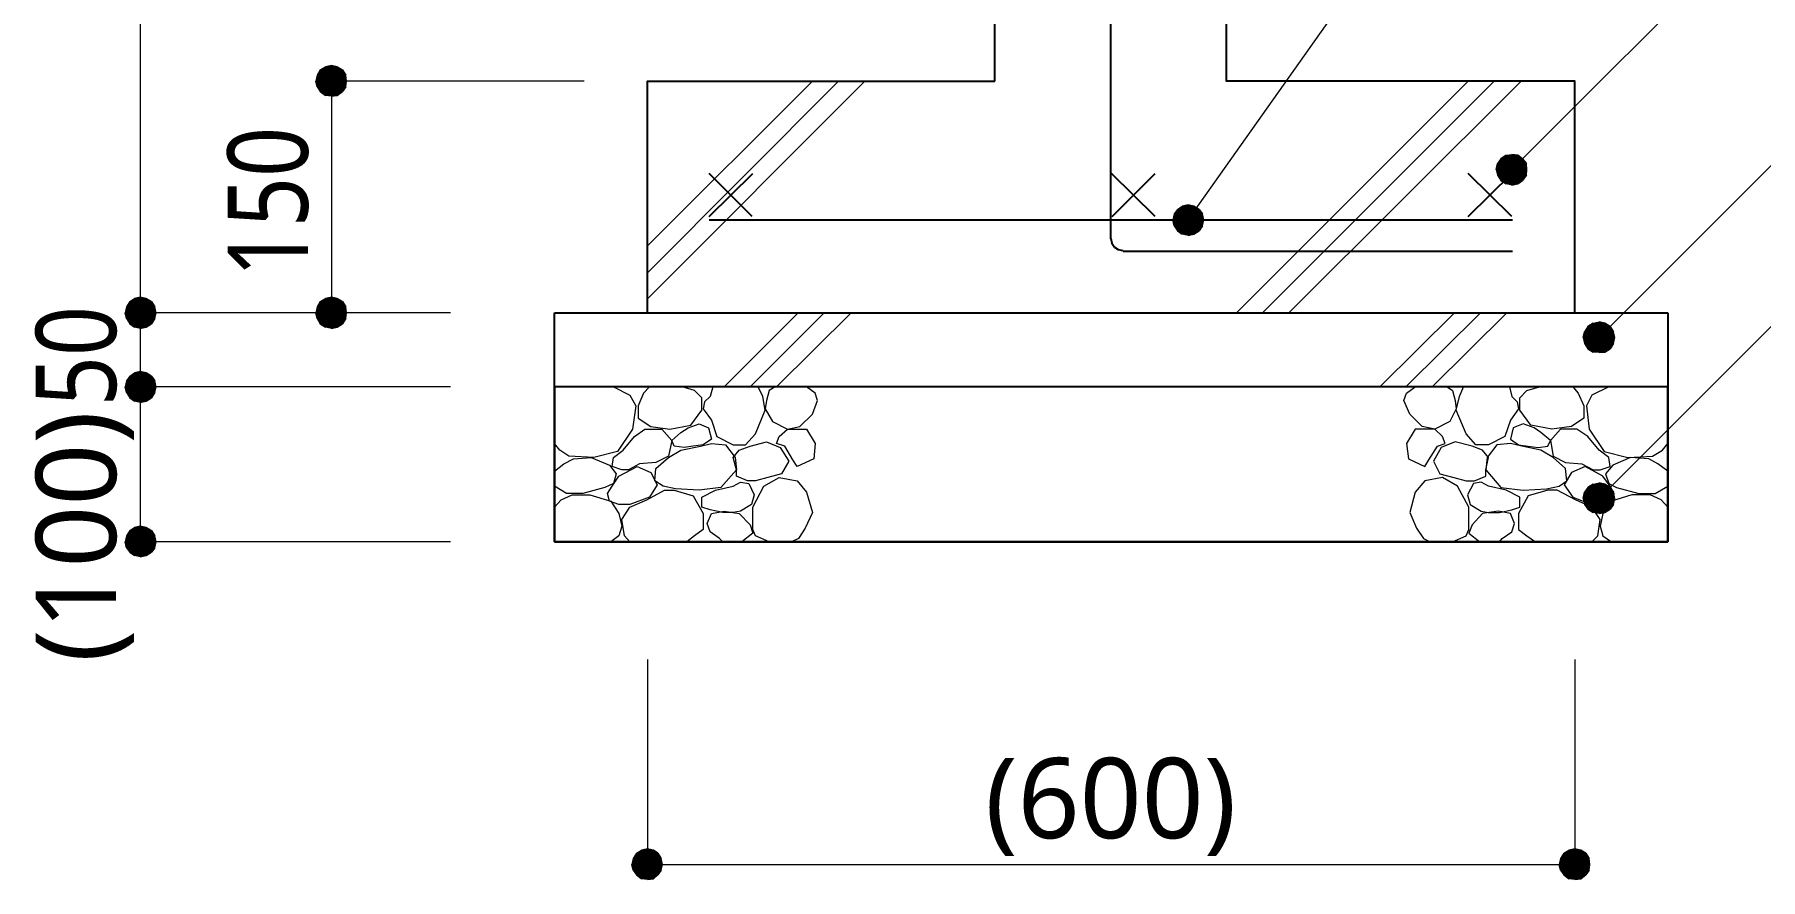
# Model space of a CAD drawing. Header units: millimetres. Extents: x 0 to 420, y 0 to 297.
# Drawn here: x 262.2 to 318, y 157.3 to 184.7 of the extents above; entities that cross this region are included whole.
import ezdxf
from ezdxf.enums import TextEntityAlignment as Align

# ---------------------------------------------------------------- set-up
doc = ezdxf.new("R2010")
doc.units = ezdxf.units.MM
doc.styles.add('kst32b', font='NotoSansJP-Variable.ttf')

msp = doc.modelspace()

# ---------------------------------------------------------------- hatches: boundary and pattern name
h = msp.add_hatch(color=7)
h.paths.add_polyline_path([(271.293, 183.346), (271.251, 183.155), (271.759, 183.155), (271.293, 183.346)])
h.paths.add_polyline_path([(271.251, 183.155), (271.759, 183.155), (271.293, 182.965), (271.251, 183.155)])
h.paths.add_polyline_path([(271.759, 183.155), (271.293, 182.965), (271.399, 182.816), (271.759, 183.155)])
h = msp.add_hatch(color=7)
h.paths.add_polyline_path([(271.759, 183.663), (271.568, 183.621), (271.759, 183.155), (271.759, 183.663)])
h.paths.add_polyline_path([(271.568, 183.621), (271.759, 183.155), (271.399, 183.515), (271.568, 183.621)])
h.paths.add_polyline_path([(271.759, 183.155), (271.399, 183.515), (271.293, 183.346), (271.759, 183.155)])
h = msp.add_hatch(color=7)
h.paths.add_polyline_path([(271.399, 182.816), (271.568, 182.689), (271.759, 183.155), (271.399, 182.816)])
h.paths.add_polyline_path([(271.568, 182.689), (271.759, 183.155), (271.759, 182.668), (271.568, 182.689)])
h.paths.add_polyline_path([(271.759, 183.155), (271.759, 182.668), (271.949, 182.689), (271.759, 183.155)])
for points in [[(271.949, 183.621), (271.759, 183.663), (271.759, 183.155), (271.949, 183.621)], [(309.478, 180.107), (309.584, 179.938), (309.944, 180.298), (309.478, 180.107)], [(299.657, 179.112), (299.466, 179.155), (299.466, 178.668), (299.657, 179.112)], [(265.769, 176.128), (265.578, 176.17), (265.578, 175.662), (265.769, 176.128)], [(271.949, 176.128), (271.759, 176.17), (271.759, 175.662), (271.949, 176.128)], [(312.293, 174.667), (312.399, 174.498), (312.759, 174.858), (312.293, 174.667)], [(265.769, 173.715), (265.578, 173.757), (265.578, 173.27), (265.769, 173.715)], [(312.293, 169.46), (312.399, 169.312), (312.759, 169.651), (312.293, 169.46)], [(265.769, 168.719), (265.578, 168.762), (265.578, 168.254), (265.769, 168.719)], [(282.173, 158.284), (281.982, 158.327), (281.982, 157.819), (282.173, 158.284)], [(312.166, 158.284), (311.975, 158.327), (311.975, 157.819), (312.166, 158.284)]]:
    msp.add_hatch(color=7).paths.add_polyline_path(points)
h = msp.add_hatch(color=7)
h.paths.add_polyline_path([(272.246, 183.155), (272.225, 183.346), (271.759, 183.155), (272.246, 183.155)])
h.paths.add_polyline_path([(272.225, 183.346), (271.759, 183.155), (272.119, 183.515), (272.225, 183.346)])
h.paths.add_polyline_path([(271.759, 183.155), (272.119, 183.515), (271.949, 183.621), (271.759, 183.155)])
h = msp.add_hatch(color=7)
h.paths.add_polyline_path([(271.949, 182.689), (272.119, 182.816), (271.759, 183.155), (271.949, 182.689)])
h.paths.add_polyline_path([(272.119, 182.816), (271.759, 183.155), (272.225, 182.965), (272.119, 182.816)])
h.paths.add_polyline_path([(271.759, 183.155), (272.225, 182.965), (272.246, 183.155), (271.759, 183.155)])
h = msp.add_hatch(color=7)
h.paths.add_polyline_path([(309.584, 180.636), (309.478, 180.488), (309.944, 180.298), (309.584, 180.636)])
h.paths.add_polyline_path([(309.478, 180.488), (309.944, 180.298), (309.436, 180.298), (309.478, 180.488)])
h.paths.add_polyline_path([(309.944, 180.298), (309.436, 180.298), (309.478, 180.107), (309.944, 180.298)])
h = msp.add_hatch(color=7)
h.paths.add_polyline_path([(310.134, 180.763), (309.944, 180.784), (309.944, 180.298), (310.134, 180.763)])
h.paths.add_polyline_path([(309.944, 180.784), (309.944, 180.298), (309.753, 180.763), (309.944, 180.784)])
h.paths.add_polyline_path([(309.944, 180.298), (309.753, 180.763), (309.584, 180.636), (309.944, 180.298)])
h = msp.add_hatch(color=7)
h.paths.add_polyline_path([(310.43, 180.298), (310.409, 180.488), (309.944, 180.298), (310.43, 180.298)])
h.paths.add_polyline_path([(310.409, 180.488), (309.944, 180.298), (310.282, 180.636), (310.409, 180.488)])
h.paths.add_polyline_path([(309.944, 180.298), (310.282, 180.636), (310.134, 180.763), (309.944, 180.298)])
h = msp.add_hatch(color=7)
h.paths.add_polyline_path([(309.584, 179.938), (309.753, 179.832), (309.944, 180.298), (309.584, 179.938)])
h.paths.add_polyline_path([(309.753, 179.832), (309.944, 180.298), (309.944, 179.79), (309.753, 179.832)])
h.paths.add_polyline_path([(309.944, 180.298), (309.944, 179.79), (310.134, 179.832), (309.944, 180.298)])
h = msp.add_hatch(color=7)
h.paths.add_polyline_path([(310.134, 179.832), (310.282, 179.938), (309.944, 180.298), (310.134, 179.832)])
h.paths.add_polyline_path([(310.282, 179.938), (309.944, 180.298), (310.409, 180.107), (310.282, 179.938)])
h.paths.add_polyline_path([(309.944, 180.298), (310.409, 180.107), (310.43, 180.298), (309.944, 180.298)])
h = msp.add_hatch(color=7)
h.paths.add_polyline_path([(299.021, 178.858), (298.979, 178.668), (299.466, 178.668), (299.021, 178.858)])
h.paths.add_polyline_path([(298.979, 178.668), (299.466, 178.668), (299.021, 178.477), (298.979, 178.668)])
h.paths.add_polyline_path([(299.466, 178.668), (299.021, 178.477), (299.127, 178.308), (299.466, 178.668)])
h = msp.add_hatch(color=7)
h.paths.add_polyline_path([(299.466, 179.155), (299.275, 179.112), (299.466, 178.668), (299.466, 179.155)])
h.paths.add_polyline_path([(299.275, 179.112), (299.466, 178.668), (299.127, 179.006), (299.275, 179.112)])
h.paths.add_polyline_path([(299.466, 178.668), (299.127, 179.006), (299.021, 178.858), (299.466, 178.668)])
h = msp.add_hatch(color=7)
h.paths.add_polyline_path([(299.127, 178.308), (299.275, 178.202), (299.466, 178.668), (299.127, 178.308)])
h.paths.add_polyline_path([(299.275, 178.202), (299.466, 178.668), (299.466, 178.16), (299.275, 178.202)])
h.paths.add_polyline_path([(299.466, 178.668), (299.466, 178.16), (299.657, 178.202), (299.466, 178.668)])
h = msp.add_hatch(color=7)
h.paths.add_polyline_path([(299.974, 178.668), (299.932, 178.858), (299.466, 178.668), (299.974, 178.668)])
h.paths.add_polyline_path([(299.932, 178.858), (299.466, 178.668), (299.826, 179.006), (299.932, 178.858)])
h.paths.add_polyline_path([(299.466, 178.668), (299.826, 179.006), (299.657, 179.112), (299.466, 178.668)])
h = msp.add_hatch(color=7)
h.paths.add_polyline_path([(299.657, 178.202), (299.826, 178.308), (299.466, 178.668), (299.657, 178.202)])
h.paths.add_polyline_path([(299.826, 178.308), (299.466, 178.668), (299.932, 178.477), (299.826, 178.308)])
h.paths.add_polyline_path([(299.466, 178.668), (299.932, 178.477), (299.974, 178.668), (299.466, 178.668)])
h = msp.add_hatch(color=7)
h.paths.add_polyline_path([(265.134, 175.853), (265.091, 175.662), (265.578, 175.662), (265.134, 175.853)])
h.paths.add_polyline_path([(265.091, 175.662), (265.578, 175.662), (265.134, 175.472), (265.091, 175.662)])
h.paths.add_polyline_path([(265.578, 175.662), (265.134, 175.472), (265.239, 175.302), (265.578, 175.662)])
h = msp.add_hatch(color=7)
h.paths.add_polyline_path([(265.578, 176.17), (265.388, 176.128), (265.578, 175.662), (265.578, 176.17)])
h.paths.add_polyline_path([(265.388, 176.128), (265.578, 175.662), (265.239, 176.022), (265.388, 176.128)])
h.paths.add_polyline_path([(265.578, 175.662), (265.239, 176.022), (265.134, 175.853), (265.578, 175.662)])
h = msp.add_hatch(color=7)
h.paths.add_polyline_path([(266.086, 175.662), (266.044, 175.853), (265.578, 175.662), (266.086, 175.662)])
h.paths.add_polyline_path([(266.044, 175.853), (265.578, 175.662), (265.938, 176.022), (266.044, 175.853)])
h.paths.add_polyline_path([(265.578, 175.662), (265.938, 176.022), (265.769, 176.128), (265.578, 175.662)])
h = msp.add_hatch(color=7)
h.paths.add_polyline_path([(271.293, 175.853), (271.251, 175.662), (271.759, 175.662), (271.293, 175.853)])
h.paths.add_polyline_path([(271.251, 175.662), (271.759, 175.662), (271.293, 175.472), (271.251, 175.662)])
h.paths.add_polyline_path([(271.759, 175.662), (271.293, 175.472), (271.399, 175.302), (271.759, 175.662)])
h = msp.add_hatch(color=7)
h.paths.add_polyline_path([(271.759, 176.17), (271.568, 176.128), (271.759, 175.662), (271.759, 176.17)])
h.paths.add_polyline_path([(271.568, 176.128), (271.759, 175.662), (271.399, 176.022), (271.568, 176.128)])
h.paths.add_polyline_path([(271.759, 175.662), (271.399, 176.022), (271.293, 175.853), (271.759, 175.662)])
h = msp.add_hatch(color=7)
h.paths.add_polyline_path([(272.246, 175.662), (272.225, 175.853), (271.759, 175.662), (272.246, 175.662)])
h.paths.add_polyline_path([(272.225, 175.853), (271.759, 175.662), (272.119, 176.022), (272.225, 175.853)])
h.paths.add_polyline_path([(271.759, 175.662), (272.119, 176.022), (271.949, 176.128), (271.759, 175.662)])
h = msp.add_hatch(color=7)
h.paths.add_polyline_path([(265.239, 175.302), (265.388, 175.196), (265.578, 175.662), (265.239, 175.302)])
h.paths.add_polyline_path([(265.388, 175.196), (265.578, 175.662), (265.578, 175.154), (265.388, 175.196)])
h.paths.add_polyline_path([(265.578, 175.662), (265.578, 175.154), (265.769, 175.196), (265.578, 175.662)])
h = msp.add_hatch(color=7)
h.paths.add_polyline_path([(265.769, 175.196), (265.938, 175.302), (265.578, 175.662), (265.769, 175.196)])
h.paths.add_polyline_path([(265.938, 175.302), (265.578, 175.662), (266.044, 175.472), (265.938, 175.302)])
h.paths.add_polyline_path([(265.578, 175.662), (266.044, 175.472), (266.086, 175.662), (265.578, 175.662)])
h = msp.add_hatch(color=7)
h.paths.add_polyline_path([(271.399, 175.302), (271.568, 175.196), (271.759, 175.662), (271.399, 175.302)])
h.paths.add_polyline_path([(271.568, 175.196), (271.759, 175.662), (271.759, 175.154), (271.568, 175.196)])
h.paths.add_polyline_path([(271.759, 175.662), (271.759, 175.154), (271.949, 175.196), (271.759, 175.662)])
h = msp.add_hatch(color=7)
h.paths.add_polyline_path([(271.949, 175.196), (272.119, 175.302), (271.759, 175.662), (271.949, 175.196)])
h.paths.add_polyline_path([(272.119, 175.302), (271.759, 175.662), (272.225, 175.472), (272.119, 175.302)])
h.paths.add_polyline_path([(271.759, 175.662), (272.225, 175.472), (272.246, 175.662), (271.759, 175.662)])
h = msp.add_hatch(color=7)
h.paths.add_polyline_path([(312.949, 175.323), (312.759, 175.366), (312.759, 174.858), (312.949, 175.323)])
h.paths.add_polyline_path([(312.759, 175.366), (312.759, 174.858), (312.568, 175.323), (312.759, 175.366)])
h.paths.add_polyline_path([(312.759, 174.858), (312.568, 175.323), (312.399, 175.218), (312.759, 174.858)])
h = msp.add_hatch(color=7)
h.paths.add_polyline_path([(313.267, 174.858), (313.224, 175.048), (312.759, 174.858), (313.267, 174.858)])
h.paths.add_polyline_path([(313.224, 175.048), (312.759, 174.858), (313.119, 175.218), (313.224, 175.048)])
h.paths.add_polyline_path([(312.759, 174.858), (313.119, 175.218), (312.949, 175.323), (312.759, 174.858)])
h = msp.add_hatch(color=7)
h.paths.add_polyline_path([(312.399, 175.218), (312.293, 175.048), (312.759, 174.858), (312.399, 175.218)])
h.paths.add_polyline_path([(312.293, 175.048), (312.759, 174.858), (312.251, 174.858), (312.293, 175.048)])
h.paths.add_polyline_path([(312.759, 174.858), (312.251, 174.858), (312.293, 174.667), (312.759, 174.858)])
h = msp.add_hatch(color=7)
h.paths.add_polyline_path([(312.399, 174.498), (312.568, 174.392), (312.759, 174.858), (312.399, 174.498)])
h.paths.add_polyline_path([(312.568, 174.392), (312.759, 174.858), (312.759, 174.371), (312.568, 174.392)])
h.paths.add_polyline_path([(312.759, 174.858), (312.759, 174.371), (312.949, 174.392), (312.759, 174.858)])
h = msp.add_hatch(color=7)
h.paths.add_polyline_path([(312.949, 174.392), (313.119, 174.498), (312.759, 174.858), (312.949, 174.392)])
h.paths.add_polyline_path([(313.119, 174.498), (312.759, 174.858), (313.224, 174.667), (313.119, 174.498)])
h.paths.add_polyline_path([(312.759, 174.858), (313.224, 174.667), (313.267, 174.858), (312.759, 174.858)])
h = msp.add_hatch(color=7)
h.paths.add_polyline_path([(265.578, 173.757), (265.388, 173.715), (265.578, 173.27), (265.578, 173.757)])
h.paths.add_polyline_path([(265.388, 173.715), (265.578, 173.27), (265.239, 173.609), (265.388, 173.715)])
h.paths.add_polyline_path([(265.578, 173.27), (265.239, 173.609), (265.134, 173.461), (265.578, 173.27)])
h = msp.add_hatch(color=7)
h.paths.add_polyline_path([(266.086, 173.27), (266.044, 173.461), (265.578, 173.27), (266.086, 173.27)])
h.paths.add_polyline_path([(266.044, 173.461), (265.578, 173.27), (265.938, 173.609), (266.044, 173.461)])
h.paths.add_polyline_path([(265.578, 173.27), (265.938, 173.609), (265.769, 173.715), (265.578, 173.27)])
h = msp.add_hatch(color=7)
h.paths.add_polyline_path([(265.134, 173.461), (265.091, 173.27), (265.578, 173.27), (265.134, 173.461)])
h.paths.add_polyline_path([(265.091, 173.27), (265.578, 173.27), (265.134, 173.08), (265.091, 173.27)])
h.paths.add_polyline_path([(265.578, 173.27), (265.134, 173.08), (265.239, 172.91), (265.578, 173.27)])
h = msp.add_hatch(color=7)
h.paths.add_polyline_path([(265.239, 172.91), (265.388, 172.805), (265.578, 173.27), (265.239, 172.91)])
h.paths.add_polyline_path([(265.388, 172.805), (265.578, 173.27), (265.578, 172.762), (265.388, 172.805)])
h.paths.add_polyline_path([(265.578, 173.27), (265.578, 172.762), (265.769, 172.805), (265.578, 173.27)])
h = msp.add_hatch(color=7)
h.paths.add_polyline_path([(265.769, 172.805), (265.938, 172.91), (265.578, 173.27), (265.769, 172.805)])
h.paths.add_polyline_path([(265.938, 172.91), (265.578, 173.27), (266.044, 173.08), (265.938, 172.91)])
h.paths.add_polyline_path([(265.578, 173.27), (266.044, 173.08), (266.086, 173.27), (265.578, 173.27)])
h = msp.add_hatch(color=7)
h.paths.add_polyline_path([(312.399, 170.011), (312.293, 169.862), (312.759, 169.651), (312.399, 170.011)])
h.paths.add_polyline_path([(312.293, 169.862), (312.759, 169.651), (312.251, 169.651), (312.293, 169.862)])
h.paths.add_polyline_path([(312.759, 169.651), (312.251, 169.651), (312.293, 169.46), (312.759, 169.651)])
h = msp.add_hatch(color=7)
h.paths.add_polyline_path([(312.949, 170.117), (312.759, 170.159), (312.759, 169.651), (312.949, 170.117)])
h.paths.add_polyline_path([(312.759, 170.159), (312.759, 169.651), (312.568, 170.117), (312.759, 170.159)])
h.paths.add_polyline_path([(312.759, 169.651), (312.568, 170.117), (312.399, 170.011), (312.759, 169.651)])
h = msp.add_hatch(color=7)
h.paths.add_polyline_path([(313.267, 169.651), (313.224, 169.862), (312.759, 169.651), (313.267, 169.651)])
h.paths.add_polyline_path([(313.224, 169.862), (312.759, 169.651), (313.119, 170.011), (313.224, 169.862)])
h.paths.add_polyline_path([(312.759, 169.651), (313.119, 170.011), (312.949, 170.117), (312.759, 169.651)])
h = msp.add_hatch(color=7)
h.paths.add_polyline_path([(312.399, 169.312), (312.568, 169.206), (312.759, 169.651), (312.399, 169.312)])
h.paths.add_polyline_path([(312.568, 169.206), (312.759, 169.651), (312.759, 169.164), (312.568, 169.206)])
h.paths.add_polyline_path([(312.759, 169.651), (312.759, 169.164), (312.949, 169.206), (312.759, 169.651)])
h = msp.add_hatch(color=7)
h.paths.add_polyline_path([(312.949, 169.206), (313.119, 169.312), (312.759, 169.651), (312.949, 169.206)])
h.paths.add_polyline_path([(313.119, 169.312), (312.759, 169.651), (313.224, 169.46), (313.119, 169.312)])
h.paths.add_polyline_path([(312.759, 169.651), (313.224, 169.46), (313.267, 169.651), (312.759, 169.651)])
h = msp.add_hatch(color=7)
h.paths.add_polyline_path([(265.578, 168.762), (265.388, 168.719), (265.578, 168.254), (265.578, 168.762)])
h.paths.add_polyline_path([(265.388, 168.719), (265.578, 168.254), (265.239, 168.614), (265.388, 168.719)])
h.paths.add_polyline_path([(265.578, 168.254), (265.239, 168.614), (265.134, 168.444), (265.578, 168.254)])
h = msp.add_hatch(color=7)
h.paths.add_polyline_path([(266.086, 168.254), (266.044, 168.444), (265.578, 168.254), (266.086, 168.254)])
h.paths.add_polyline_path([(266.044, 168.444), (265.578, 168.254), (265.938, 168.614), (266.044, 168.444)])
h.paths.add_polyline_path([(265.578, 168.254), (265.938, 168.614), (265.769, 168.719), (265.578, 168.254)])
h = msp.add_hatch(color=7)
h.paths.add_polyline_path([(265.134, 168.444), (265.091, 168.254), (265.578, 168.254), (265.134, 168.444)])
h.paths.add_polyline_path([(265.091, 168.254), (265.578, 168.254), (265.134, 168.063), (265.091, 168.254)])
h.paths.add_polyline_path([(265.578, 168.254), (265.134, 168.063), (265.239, 167.915), (265.578, 168.254)])
h = msp.add_hatch(color=7)
h.paths.add_polyline_path([(265.239, 167.915), (265.388, 167.809), (265.578, 168.254), (265.239, 167.915)])
h.paths.add_polyline_path([(265.388, 167.809), (265.578, 168.254), (265.578, 167.767), (265.388, 167.809)])
h.paths.add_polyline_path([(265.578, 168.254), (265.578, 167.767), (265.769, 167.809), (265.578, 168.254)])
h = msp.add_hatch(color=7)
h.paths.add_polyline_path([(265.769, 167.809), (265.938, 167.915), (265.578, 168.254), (265.769, 167.809)])
h.paths.add_polyline_path([(265.938, 167.915), (265.578, 168.254), (266.044, 168.063), (265.938, 167.915)])
h.paths.add_polyline_path([(265.578, 168.254), (266.044, 168.063), (266.086, 168.254), (265.578, 168.254)])
h = msp.add_hatch(color=7)
h.paths.add_polyline_path([(281.517, 158.009), (281.474, 157.819), (281.982, 157.819), (281.517, 158.009)])
h.paths.add_polyline_path([(281.474, 157.819), (281.982, 157.819), (281.517, 157.628), (281.474, 157.819)])
h.paths.add_polyline_path([(281.982, 157.819), (281.517, 157.628), (281.623, 157.48), (281.982, 157.819)])
h = msp.add_hatch(color=7)
h.paths.add_polyline_path([(281.982, 158.327), (281.792, 158.284), (281.982, 157.819), (281.982, 158.327)])
h.paths.add_polyline_path([(281.792, 158.284), (281.982, 157.819), (281.623, 158.179), (281.792, 158.284)])
h.paths.add_polyline_path([(281.982, 157.819), (281.623, 158.179), (281.517, 158.009), (281.982, 157.819)])
h = msp.add_hatch(color=7)
h.paths.add_polyline_path([(282.469, 157.819), (282.427, 158.009), (281.982, 157.819), (282.469, 157.819)])
h.paths.add_polyline_path([(282.427, 158.009), (281.982, 157.819), (282.321, 158.179), (282.427, 158.009)])
h.paths.add_polyline_path([(281.982, 157.819), (282.321, 158.179), (282.173, 158.284), (281.982, 157.819)])
h = msp.add_hatch(color=7)
h.paths.add_polyline_path([(311.51, 158.009), (311.468, 157.819), (311.975, 157.819), (311.51, 158.009)])
h.paths.add_polyline_path([(311.468, 157.819), (311.975, 157.819), (311.51, 157.628), (311.468, 157.819)])
h.paths.add_polyline_path([(311.975, 157.819), (311.51, 157.628), (311.616, 157.48), (311.975, 157.819)])
h = msp.add_hatch(color=7)
h.paths.add_polyline_path([(311.975, 158.327), (311.785, 158.284), (311.975, 157.819), (311.975, 158.327)])
h.paths.add_polyline_path([(311.785, 158.284), (311.975, 157.819), (311.616, 158.179), (311.785, 158.284)])
h.paths.add_polyline_path([(311.975, 157.819), (311.616, 158.179), (311.51, 158.009), (311.975, 157.819)])
h = msp.add_hatch(color=7)
h.paths.add_polyline_path([(312.462, 157.819), (312.441, 158.009), (311.975, 157.819), (312.462, 157.819)])
h.paths.add_polyline_path([(312.441, 158.009), (311.975, 157.819), (312.335, 158.179), (312.441, 158.009)])
h.paths.add_polyline_path([(311.975, 157.819), (312.335, 158.179), (312.166, 158.284), (311.975, 157.819)])
h = msp.add_hatch(color=7)
h.paths.add_polyline_path([(281.623, 157.48), (281.792, 157.353), (281.982, 157.819), (281.623, 157.48)])
h.paths.add_polyline_path([(281.792, 157.353), (281.982, 157.819), (281.982, 157.332), (281.792, 157.353)])
h.paths.add_polyline_path([(281.982, 157.819), (281.982, 157.332), (282.173, 157.353), (281.982, 157.819)])
h = msp.add_hatch(color=7)
h.paths.add_polyline_path([(282.173, 157.353), (282.321, 157.48), (281.982, 157.819), (282.173, 157.353)])
h.paths.add_polyline_path([(282.321, 157.48), (281.982, 157.819), (282.427, 157.628), (282.321, 157.48)])
h.paths.add_polyline_path([(281.982, 157.819), (282.427, 157.628), (282.469, 157.819), (281.982, 157.819)])
h = msp.add_hatch(color=7)
h.paths.add_polyline_path([(311.616, 157.48), (311.785, 157.353), (311.975, 157.819), (311.616, 157.48)])
h.paths.add_polyline_path([(311.785, 157.353), (311.975, 157.819), (311.975, 157.332), (311.785, 157.353)])
h.paths.add_polyline_path([(311.975, 157.819), (311.975, 157.332), (312.166, 157.353), (311.975, 157.819)])
h = msp.add_hatch(color=7)
h.paths.add_polyline_path([(312.166, 157.353), (312.335, 157.48), (311.975, 157.819), (312.166, 157.353)])
h.paths.add_polyline_path([(312.335, 157.48), (311.975, 157.819), (312.441, 157.628), (312.335, 157.48)])
h.paths.add_polyline_path([(311.975, 157.819), (312.441, 157.628), (312.462, 157.819), (311.975, 157.819)])

# ---------------------------------------------------------------- linework, layer by layer
at = {"lineweight": 13}
for points in [[(265.578, 262.149), (265.578, 200.66), (265.578, 175.662)], [(299.466, 178.668), (308.906, 192.003)], [(309.944, 180.298), (317.373, 187.727)], [(279.929, 183.155), (271.759, 183.155)], [(271.759, 183.155), (271.759, 175.662)], [(281.982, 176.107), (289.01, 183.155)], [(281.982, 176.953), (288.163, 183.155)], [(281.982, 177.821), (287.316, 183.155)], [(301.032, 175.662), (308.525, 183.155)], [(301.879, 175.662), (309.372, 183.155)], [(302.726, 175.662), (310.24, 183.155)], [(312.759, 174.858), (321.246, 183.346)], [(312.759, 169.651), (321.246, 178.139)], [(275.611, 175.662), (265.578, 175.662)], [(265.578, 175.662), (265.578, 173.27), (265.578, 168.254)], [(284.459, 173.27), (286.851, 175.662)], [(285.305, 173.27), (287.697, 175.662)], [(286.152, 173.27), (288.565, 175.662)], [(305.668, 173.27), (308.081, 175.662)], [(306.514, 173.27), (308.928, 175.662)], [(307.361, 173.27), (309.774, 175.662)], [(275.611, 173.27), (265.578, 173.27)], [(280.882, 173.27), (281.411, 172.995), (281.601, 172.656), (281.496, 171.894), (281.009, 171.175), (280.247, 170.984), (279.442, 171.027), (279.146, 171.217), (278.977, 171.429)], [(282.046, 173.27), (281.855, 173.059), (281.686, 172.656), (281.686, 172.254), (282.088, 171.979), (282.702, 171.894), (283.379, 172.021), (283.739, 172.508), (283.739, 172.91), (283.506, 173.143), (283.104, 173.27)], [(284.099, 173.27), (284.014, 172.953), (283.824, 172.783), (283.782, 172.551), (284.057, 172.191), (284.226, 171.662), (284.755, 171.386), (285.157, 171.386), (285.475, 171.746), (285.792, 172.508), (285.708, 172.953), (285.56, 173.27)], [(286.11, 173.27), (285.919, 173.143), (285.835, 172.826), (285.792, 172.551), (286.025, 172.148), (286.512, 171.894), (286.914, 171.979), (287.316, 172.381), (287.486, 172.826), (287.401, 173.059), (287.126, 173.27)], [(307.848, 173.27), (308.017, 173.143), (308.102, 172.826), (308.144, 172.551), (307.933, 172.148), (307.446, 171.894), (307.044, 171.979), (306.641, 172.381), (306.451, 172.826), (306.536, 173.059), (306.811, 173.27)], [(309.859, 173.27), (309.944, 172.953), (310.113, 172.783), (310.155, 172.551), (309.901, 172.191), (309.711, 171.662), (309.182, 171.386), (308.779, 171.386), (308.462, 171.746), (308.144, 172.508), (308.25, 172.953), (308.377, 173.27)], [(311.912, 173.27), (312.081, 173.059), (312.272, 172.656), (312.272, 172.254), (311.87, 171.979), (311.235, 171.894), (310.557, 172.021), (310.198, 172.508), (310.198, 172.91), (310.43, 173.143), (310.832, 173.27)], [(313.076, 173.27), (312.526, 172.995), (312.357, 172.656), (312.441, 171.894), (312.928, 171.175), (313.69, 170.984), (314.494, 171.027), (314.812, 171.217), (314.981, 171.429)], [(278.977, 170.54), (279.273, 170.773), (279.591, 170.942), (280.162, 170.984), (280.755, 170.73), (280.966, 170.455), (280.882, 170.138), (280.607, 170.011), (279.887, 169.82), (279.358, 169.82), (278.977, 170.053)], [(314.981, 170.54), (314.664, 170.773), (314.367, 170.942), (313.775, 170.984), (313.203, 170.73), (312.97, 170.455), (313.076, 170.138), (313.33, 170.011), (314.05, 169.82), (314.579, 169.82), (314.981, 170.053)], [(285.919, 168.254), (285.475, 168.444), (285.39, 168.656), (285.39, 169.376), (285.75, 170.053), (286.237, 170.328), (286.829, 170.222), (287.126, 169.862), (287.316, 169.206), (287.084, 168.698), (286.872, 168.36), (286.639, 168.254)], [(308.017, 168.254), (308.462, 168.444), (308.546, 168.656), (308.546, 169.376), (308.187, 170.053), (307.7, 170.328), (307.128, 170.222), (306.811, 169.862), (306.641, 169.206), (306.853, 168.698), (307.086, 168.36), (307.298, 168.254)], [(278.977, 169.376), (279.188, 169.608), (279.548, 169.778), (280.12, 169.778), (280.797, 169.566), (281.051, 169.164), (281.157, 168.762), (281.051, 168.444), (280.797, 168.254)], [(281.411, 168.254), (281.241, 168.444), (281.157, 168.973), (281.411, 169.376), (281.961, 169.608), (282.533, 169.926), (282.85, 169.926), (283.464, 169.735), (283.782, 169.164), (283.782, 168.656), (283.506, 168.444), (283.252, 168.254)], [(312.526, 168.254), (312.716, 168.444), (312.801, 168.973), (312.526, 169.376), (311.997, 169.608), (311.404, 169.926), (311.108, 169.926), (310.473, 169.735), (310.155, 169.164), (310.155, 168.656), (310.43, 168.444), (310.705, 168.254)], [(314.981, 169.376), (314.77, 169.608), (314.41, 169.778), (313.817, 169.778), (313.161, 169.566), (312.886, 169.164), (312.801, 168.762), (312.886, 168.444), (313.161, 168.254)], [(284.416, 168.254), (284.311, 168.36), (284.014, 168.571), (283.909, 168.846), (284.057, 169.164), (284.459, 169.249), (284.946, 169.164), (285.305, 168.804), (285.39, 168.529), (285.03, 168.254)], [(309.541, 168.254), (309.626, 168.36), (309.944, 168.571), (310.028, 168.846), (309.901, 169.164), (309.499, 169.249), (308.991, 169.164), (308.652, 168.804), (308.546, 168.529), (308.906, 168.254)], [(275.611, 168.254), (265.578, 168.254)], [(281.982, 164.444), (281.982, 157.819)], [(311.975, 164.444), (311.975, 157.819)], [(281.982, 157.819), (311.975, 157.819)]]:
    msp.add_lwpolyline(points, dxfattribs=at)
at = {"lineweight": 25}
for points in [[(293.222, 183.155), (293.222, 221.043)], [(296.968, 178.054), (296.968, 221.043)], [(311.975, 175.662), (311.975, 183.155), (300.715, 183.155), (300.715, 221.043)], [(281.982, 175.662), (281.982, 183.155), (293.222, 183.155)], [(283.972, 178.774), (285.39, 180.171)], [(285.369, 178.774), (283.972, 180.171)], [(298.408, 178.774), (296.989, 180.171)], [(297.011, 178.774), (298.408, 180.171)], [(308.525, 178.774), (309.944, 180.171)], [(309.944, 178.774), (308.525, 180.171)], [(283.972, 178.668), (309.965, 178.668)], [(296.968, 178.065), (296.999, 177.912), (297.083, 177.788), (297.208, 177.704), (297.36, 177.673)], [(297.371, 177.652), (309.965, 177.652)], [(278.977, 175.662), (314.981, 175.662)], [(314.981, 175.662), (314.981, 173.27), (278.977, 173.27), (278.977, 175.662)]]:
    msp.add_lwpolyline(points, dxfattribs=at)
at = {"lineweight": 0}
for points in [[(271.293, 183.346), (271.251, 183.155), (271.759, 183.155)], [(271.251, 183.155), (271.759, 183.155), (271.293, 182.965)], [(271.759, 183.155), (271.399, 183.515), (271.293, 183.346)], [(271.759, 183.155), (271.293, 182.965), (271.399, 182.816)], [(271.568, 183.621), (271.759, 183.155), (271.399, 183.515)], [(271.399, 182.816), (271.568, 182.689), (271.759, 183.155)], [(271.759, 183.663), (271.568, 183.621), (271.759, 183.155)], [(271.568, 182.689), (271.759, 183.155), (271.759, 182.668)], [(271.949, 183.621), (271.759, 183.663), (271.759, 183.155)], [(271.759, 183.155), (272.119, 183.515), (271.949, 183.621)], [(272.225, 183.346), (271.759, 183.155), (272.119, 183.515)], [(272.246, 183.155), (272.225, 183.346), (271.759, 183.155)], [(271.759, 183.155), (271.759, 182.668), (271.949, 182.689)], [(271.949, 182.689), (272.119, 182.816), (271.759, 183.155)], [(272.119, 182.816), (271.759, 183.155), (272.225, 182.965)], [(271.759, 183.155), (272.225, 182.965), (272.246, 183.155)], [(309.478, 180.488), (309.944, 180.298), (309.436, 180.298)], [(309.584, 180.636), (309.478, 180.488), (309.944, 180.298)], [(309.944, 180.298), (309.753, 180.763), (309.584, 180.636)], [(309.944, 180.784), (309.944, 180.298), (309.753, 180.763)], [(310.134, 180.763), (309.944, 180.784), (309.944, 180.298)], [(309.944, 180.298), (310.282, 180.636), (310.134, 180.763)], [(310.409, 180.488), (309.944, 180.298), (310.282, 180.636)], [(310.43, 180.298), (310.409, 180.488), (309.944, 180.298)], [(309.944, 180.298), (309.436, 180.298), (309.478, 180.107)], [(309.478, 180.107), (309.584, 179.938), (309.944, 180.298)], [(309.584, 179.938), (309.753, 179.832), (309.944, 180.298)], [(309.753, 179.832), (309.944, 180.298), (309.944, 179.79)], [(309.944, 180.298), (309.944, 179.79), (310.134, 179.832)], [(310.134, 179.832), (310.282, 179.938), (309.944, 180.298)], [(310.282, 179.938), (309.944, 180.298), (310.409, 180.107)], [(309.944, 180.298), (310.409, 180.107), (310.43, 180.298)], [(299.021, 178.858), (298.979, 178.668), (299.466, 178.668)], [(298.979, 178.668), (299.466, 178.668), (299.021, 178.477)], [(299.466, 178.668), (299.127, 179.006), (299.021, 178.858)], [(299.466, 178.668), (299.021, 178.477), (299.127, 178.308)], [(299.275, 179.112), (299.466, 178.668), (299.127, 179.006)], [(299.127, 178.308), (299.275, 178.202), (299.466, 178.668)], [(299.466, 179.155), (299.275, 179.112), (299.466, 178.668)], [(299.275, 178.202), (299.466, 178.668), (299.466, 178.16)], [(299.657, 179.112), (299.466, 179.155), (299.466, 178.668)], [(299.466, 178.668), (299.826, 179.006), (299.657, 179.112)], [(299.932, 178.858), (299.466, 178.668), (299.826, 179.006)], [(299.974, 178.668), (299.932, 178.858), (299.466, 178.668)], [(299.466, 178.668), (299.466, 178.16), (299.657, 178.202)], [(299.657, 178.202), (299.826, 178.308), (299.466, 178.668)], [(299.826, 178.308), (299.466, 178.668), (299.932, 178.477)], [(299.466, 178.668), (299.932, 178.477), (299.974, 178.668)], [(265.134, 175.853), (265.091, 175.662), (265.578, 175.662)], [(265.578, 175.662), (265.239, 176.022), (265.134, 175.853)], [(265.388, 176.128), (265.578, 175.662), (265.239, 176.022)], [(265.578, 176.17), (265.388, 176.128), (265.578, 175.662)], [(265.769, 176.128), (265.578, 176.17), (265.578, 175.662)], [(265.578, 175.662), (265.938, 176.022), (265.769, 176.128)], [(266.044, 175.853), (265.578, 175.662), (265.938, 176.022)], [(266.086, 175.662), (266.044, 175.853), (265.578, 175.662)], [(271.293, 175.853), (271.251, 175.662), (271.759, 175.662)], [(271.759, 175.662), (271.399, 176.022), (271.293, 175.853)], [(271.568, 176.128), (271.759, 175.662), (271.399, 176.022)], [(271.759, 176.17), (271.568, 176.128), (271.759, 175.662)], [(271.949, 176.128), (271.759, 176.17), (271.759, 175.662)], [(271.759, 175.662), (272.119, 176.022), (271.949, 176.128)], [(272.225, 175.853), (271.759, 175.662), (272.119, 176.022)], [(272.246, 175.662), (272.225, 175.853), (271.759, 175.662)], [(265.091, 175.662), (265.578, 175.662), (265.134, 175.472)], [(265.578, 175.662), (265.134, 175.472), (265.239, 175.302)], [(265.239, 175.302), (265.388, 175.196), (265.578, 175.662)], [(265.388, 175.196), (265.578, 175.662), (265.578, 175.154)], [(265.578, 175.662), (265.578, 175.154), (265.769, 175.196)], [(265.769, 175.196), (265.938, 175.302), (265.578, 175.662)], [(265.938, 175.302), (265.578, 175.662), (266.044, 175.472)], [(265.578, 175.662), (266.044, 175.472), (266.086, 175.662)], [(271.251, 175.662), (271.759, 175.662), (271.293, 175.472)], [(271.759, 175.662), (271.293, 175.472), (271.399, 175.302)], [(271.399, 175.302), (271.568, 175.196), (271.759, 175.662)], [(271.568, 175.196), (271.759, 175.662), (271.759, 175.154)], [(271.759, 175.662), (271.759, 175.154), (271.949, 175.196)], [(271.949, 175.196), (272.119, 175.302), (271.759, 175.662)], [(272.119, 175.302), (271.759, 175.662), (272.225, 175.472)], [(271.759, 175.662), (272.225, 175.472), (272.246, 175.662)], [(312.759, 174.858), (312.568, 175.323), (312.399, 175.218)], [(312.759, 175.366), (312.759, 174.858), (312.568, 175.323)], [(312.949, 175.323), (312.759, 175.366), (312.759, 174.858)], [(312.759, 174.858), (313.119, 175.218), (312.949, 175.323)], [(312.293, 175.048), (312.759, 174.858), (312.251, 174.858)], [(312.759, 174.858), (312.251, 174.858), (312.293, 174.667)], [(312.399, 175.218), (312.293, 175.048), (312.759, 174.858)], [(312.293, 174.667), (312.399, 174.498), (312.759, 174.858)], [(312.399, 174.498), (312.568, 174.392), (312.759, 174.858)], [(312.568, 174.392), (312.759, 174.858), (312.759, 174.371)], [(313.224, 175.048), (312.759, 174.858), (313.119, 175.218)], [(313.267, 174.858), (313.224, 175.048), (312.759, 174.858)], [(312.759, 174.858), (312.759, 174.371), (312.949, 174.392)], [(312.949, 174.392), (313.119, 174.498), (312.759, 174.858)], [(313.119, 174.498), (312.759, 174.858), (313.224, 174.667)], [(312.759, 174.858), (313.224, 174.667), (313.267, 174.858)], [(265.388, 173.715), (265.578, 173.27), (265.239, 173.609)], [(265.578, 173.757), (265.388, 173.715), (265.578, 173.27)], [(265.769, 173.715), (265.578, 173.757), (265.578, 173.27)], [(265.578, 173.27), (265.938, 173.609), (265.769, 173.715)], [(265.134, 173.461), (265.091, 173.27), (265.578, 173.27)], [(265.091, 173.27), (265.578, 173.27), (265.134, 173.08)], [(265.578, 173.27), (265.239, 173.609), (265.134, 173.461)], [(265.578, 173.27), (265.134, 173.08), (265.239, 172.91)], [(265.239, 172.91), (265.388, 172.805), (265.578, 173.27)], [(265.388, 172.805), (265.578, 173.27), (265.578, 172.762)], [(266.044, 173.461), (265.578, 173.27), (265.938, 173.609)], [(266.086, 173.27), (266.044, 173.461), (265.578, 173.27)], [(265.578, 173.27), (265.578, 172.762), (265.769, 172.805)], [(265.769, 172.805), (265.938, 172.91), (265.578, 173.27)], [(265.938, 172.91), (265.578, 173.27), (266.044, 173.08)], [(265.578, 173.27), (266.044, 173.08), (266.086, 173.27)], [(312.293, 169.862), (312.759, 169.651), (312.251, 169.651)], [(312.399, 170.011), (312.293, 169.862), (312.759, 169.651)], [(312.759, 169.651), (312.568, 170.117), (312.399, 170.011)], [(312.759, 170.159), (312.759, 169.651), (312.568, 170.117)], [(312.949, 170.117), (312.759, 170.159), (312.759, 169.651)], [(312.759, 169.651), (313.119, 170.011), (312.949, 170.117)], [(313.224, 169.862), (312.759, 169.651), (313.119, 170.011)], [(313.267, 169.651), (313.224, 169.862), (312.759, 169.651)], [(312.759, 169.651), (312.251, 169.651), (312.293, 169.46)], [(312.293, 169.46), (312.399, 169.312), (312.759, 169.651)], [(312.399, 169.312), (312.568, 169.206), (312.759, 169.651)], [(312.568, 169.206), (312.759, 169.651), (312.759, 169.164)], [(312.759, 169.651), (312.759, 169.164), (312.949, 169.206)], [(312.949, 169.206), (313.119, 169.312), (312.759, 169.651)], [(313.119, 169.312), (312.759, 169.651), (313.224, 169.46)], [(312.759, 169.651), (313.224, 169.46), (313.267, 169.651)], [(265.578, 168.254), (265.239, 168.614), (265.134, 168.444)], [(265.388, 168.719), (265.578, 168.254), (265.239, 168.614)], [(265.578, 168.762), (265.388, 168.719), (265.578, 168.254)], [(265.769, 168.719), (265.578, 168.762), (265.578, 168.254)], [(265.578, 168.254), (265.938, 168.614), (265.769, 168.719)], [(266.044, 168.444), (265.578, 168.254), (265.938, 168.614)], [(265.134, 168.444), (265.091, 168.254), (265.578, 168.254)], [(265.091, 168.254), (265.578, 168.254), (265.134, 168.063)], [(265.578, 168.254), (265.134, 168.063), (265.239, 167.915)], [(265.239, 167.915), (265.388, 167.809), (265.578, 168.254)], [(265.388, 167.809), (265.578, 168.254), (265.578, 167.767)], [(266.086, 168.254), (266.044, 168.444), (265.578, 168.254)], [(265.578, 168.254), (265.578, 167.767), (265.769, 167.809)], [(265.769, 167.809), (265.938, 167.915), (265.578, 168.254)], [(265.938, 167.915), (265.578, 168.254), (266.044, 168.063)], [(265.578, 168.254), (266.044, 168.063), (266.086, 168.254)], [(281.517, 158.009), (281.474, 157.819), (281.982, 157.819)], [(281.982, 157.819), (281.623, 158.179), (281.517, 158.009)], [(281.792, 158.284), (281.982, 157.819), (281.623, 158.179)], [(281.982, 158.327), (281.792, 158.284), (281.982, 157.819)], [(282.173, 158.284), (281.982, 158.327), (281.982, 157.819)], [(281.982, 157.819), (282.321, 158.179), (282.173, 158.284)], [(282.427, 158.009), (281.982, 157.819), (282.321, 158.179)], [(282.469, 157.819), (282.427, 158.009), (281.982, 157.819)], [(311.51, 158.009), (311.468, 157.819), (311.975, 157.819)], [(311.975, 157.819), (311.616, 158.179), (311.51, 158.009)], [(311.785, 158.284), (311.975, 157.819), (311.616, 158.179)], [(311.975, 158.327), (311.785, 158.284), (311.975, 157.819)], [(312.166, 158.284), (311.975, 158.327), (311.975, 157.819)], [(311.975, 157.819), (312.335, 158.179), (312.166, 158.284)], [(312.441, 158.009), (311.975, 157.819), (312.335, 158.179)], [(312.462, 157.819), (312.441, 158.009), (311.975, 157.819)], [(281.474, 157.819), (281.982, 157.819), (281.517, 157.628)], [(281.982, 157.819), (281.517, 157.628), (281.623, 157.48)], [(281.623, 157.48), (281.792, 157.353), (281.982, 157.819)], [(281.792, 157.353), (281.982, 157.819), (281.982, 157.332)], [(281.982, 157.819), (281.982, 157.332), (282.173, 157.353)], [(282.173, 157.353), (282.321, 157.48), (281.982, 157.819)], [(282.321, 157.48), (281.982, 157.819), (282.427, 157.628)], [(281.982, 157.819), (282.427, 157.628), (282.469, 157.819)], [(311.468, 157.819), (311.975, 157.819), (311.51, 157.628)], [(311.975, 157.819), (311.51, 157.628), (311.616, 157.48)], [(311.616, 157.48), (311.785, 157.353), (311.975, 157.819)], [(311.785, 157.353), (311.975, 157.819), (311.975, 157.332)], [(311.975, 157.819), (311.975, 157.332), (312.166, 157.353)], [(312.166, 157.353), (312.335, 157.48), (311.975, 157.819)], [(312.335, 157.48), (311.975, 157.819), (312.441, 157.628)], [(311.975, 157.819), (312.441, 157.628), (312.462, 157.819)]]:
    msp.add_lwpolyline(points, close=True, dxfattribs=at)
at = {"lineweight": 30}
msp.add_lwpolyline([(314.981, 173.27), (314.981, 168.254), (278.977, 168.254), (278.977, 173.27)], dxfattribs=at)
at = {"lineweight": 13}
for points in [[(283.464, 171.344), (283.168, 171.302), (282.85, 171.344), (282.766, 171.535), (283.062, 171.789), (283.295, 171.937), (283.654, 172.064), (283.951, 171.937), (284.057, 171.577), (283.782, 171.386)], [(310.473, 171.344), (310.79, 171.302), (311.108, 171.344), (311.192, 171.535), (310.875, 171.789), (310.663, 171.937), (310.303, 172.064), (309.986, 171.937), (309.901, 171.577), (310.155, 171.386)], [(281.369, 170.582), (281.157, 170.582), (280.839, 170.688), (280.882, 170.984), (281.199, 171.217), (281.559, 171.662), (281.898, 171.894), (282.448, 171.894), (282.766, 171.535), (282.66, 171.027), (282.257, 170.815), (281.728, 170.773)], [(282.893, 169.968), (282.49, 170.053), (282.215, 170.222), (282.257, 170.625), (282.66, 170.984), (283.062, 171.217), (283.697, 171.344), (284.057, 171.429), (284.501, 171.386), (284.819, 170.984), (284.861, 170.582), (284.353, 170.011), (283.654, 169.926)], [(285.877, 170.328), (285.475, 170.222), (285.221, 170.222), (284.861, 170.371), (284.861, 170.582), (284.755, 170.984), (284.946, 171.217), (285.305, 171.344), (285.835, 171.492), (286.279, 171.302), (286.554, 170.857), (286.321, 170.455)], [(286.427, 171.344), (286.152, 171.429), (286.237, 171.662), (286.512, 171.894), (287.126, 171.894), (287.401, 171.429), (287.359, 170.942), (286.829, 170.688), (286.681, 170.9)], [(307.53, 171.344), (307.785, 171.429), (307.7, 171.662), (307.446, 171.894), (306.811, 171.894), (306.536, 171.429), (306.599, 170.942), (307.128, 170.688), (307.255, 170.9)], [(308.06, 170.328), (308.462, 170.222), (308.737, 170.222), (309.097, 170.371), (309.097, 170.582), (309.182, 170.984), (308.991, 171.217), (308.652, 171.344), (308.102, 171.492), (307.657, 171.302), (307.404, 170.857), (307.615, 170.455)], [(311.065, 169.968), (311.468, 170.053), (311.721, 170.222), (311.679, 170.625), (311.277, 170.984), (310.875, 171.217), (310.261, 171.344), (309.901, 171.429), (309.457, 171.386), (309.139, 170.984), (309.097, 170.582), (309.584, 170.011), (310.303, 169.926)], [(312.568, 170.582), (312.801, 170.582), (313.119, 170.688), (313.076, 170.984), (312.759, 171.217), (312.399, 171.662), (312.039, 171.894), (311.51, 171.894), (311.192, 171.535), (311.277, 171.027), (311.679, 170.815), (312.208, 170.773)], [(281.411, 169.46), (281.051, 169.46), (280.755, 169.566), (280.691, 169.82), (280.839, 170.053), (281.051, 170.371), (281.644, 170.688), (282.088, 170.497), (282.3, 170.095), (282.046, 169.693)], [(312.526, 169.46), (312.886, 169.46), (313.203, 169.566), (313.246, 169.82), (313.119, 170.053), (312.886, 170.371), (312.314, 170.688), (311.87, 170.497), (311.637, 170.095), (311.912, 169.693)], [(284.416, 169.206), (284.014, 169.291), (283.739, 169.376), (283.739, 169.693), (284.184, 169.926), (284.755, 170.053), (284.988, 170.18), (285.263, 170.138), (285.432, 169.778), (285.348, 169.46), (284.988, 169.249), (284.755, 169.206)], [(309.541, 169.206), (309.944, 169.291), (310.198, 169.376), (310.198, 169.693), (309.753, 169.926), (309.182, 170.053), (308.949, 170.18), (308.695, 170.138), (308.504, 169.778), (308.589, 169.46), (308.949, 169.249), (309.182, 169.206)]]:
    msp.add_lwpolyline(points, close=True, dxfattribs=at)

# ---------------------------------------------------------------- texts
at = {"style": 'kst32b'}
for s, p, p2 in [('150', (270.997, 176.805), (270.997, 181.678)), ('50', (264.795, 172.635), (264.795, 175.884)), ('(100)', (264.795, 164.359), (264.795, 172.481)), ('(600)', (292.904, 158.665), (301.026, 158.665))]:
    msp.add_text(s, height=2.5989, dxfattribs=at).set_placement(p, p2, align=Align.FIT)

doc.saveas('drawing.dxf')
